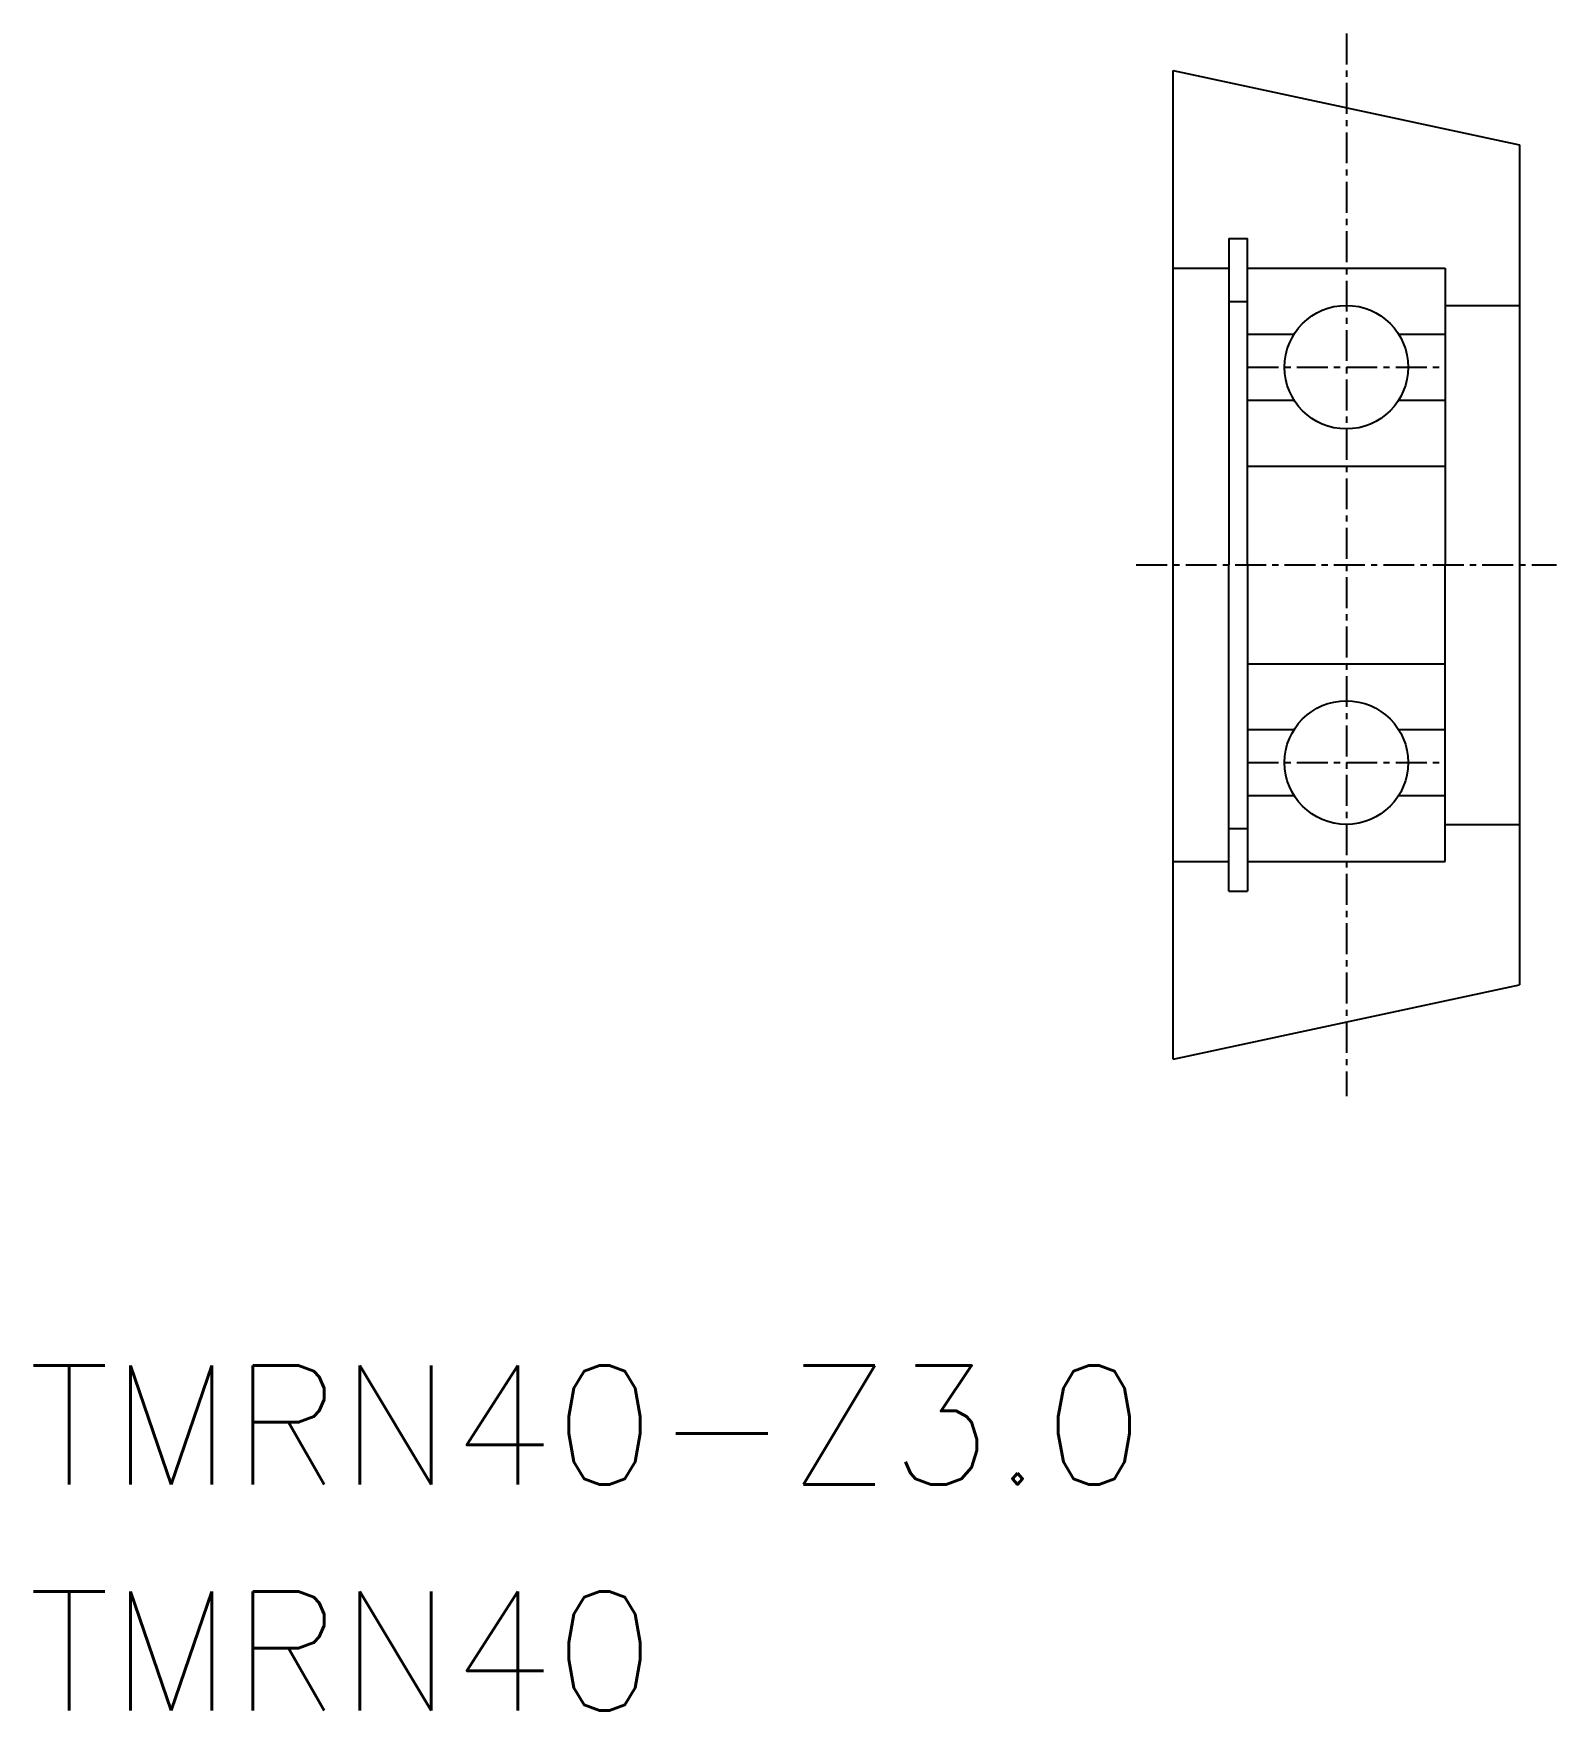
# Model space of a CAD drawing. Extents: x 154.2 to 215.8, y 104.5 to 172.3.
import ezdxf

# ---------------------------------------------------------------- set-up
doc = ezdxf.new("R2010")
doc.units = 0
doc.header["$MEASUREMENT"] = 0
doc.linetypes.add('CENTER', pattern=[2, 1.25, -0.25, 0.25, -0.25])
doc.layers.get('0').update_dxf_attribs({"linetype": 'CONTINUOUS'})
doc.layers.add('CENTER', color=1, linetype='CENTER')
doc.styles.get("Standard").update_dxf_attribs({"font": 'txt.shx'})

msp = doc.modelspace()

# ---------------------------------------------------------------- linework, layer by layer
at = {"color": 7, "linetype": 'Continuous'}
for p, q in [((200.328, 130.817), (200.328, 170.817)), ((214.328, 167.817), (214.328, 133.817)), ((202.578, 164.017), (203.328, 164.017)), ((202.578, 164.017), (202.578, 150.817)), ((203.328, 150.817), (203.328, 164.017)), ((200.328, 162.817), (202.578, 162.817)), ((203.328, 162.817), (211.328, 162.817)), ((211.328, 162.817), (211.328, 150.817)), ((202.578, 161.479), (203.328, 161.479)), ((211.328, 161.317), (214.328, 161.317)), ((203.328, 160.15), (205.213, 160.15)), ((209.443, 160.15), (211.328, 160.15)), ((203.328, 157.484), (205.213, 157.484)), ((209.443, 157.484), (211.328, 157.484)), ((203.328, 154.817), (211.328, 154.817)), ((202.578, 137.617), (202.578, 150.817)), ((203.328, 150.817), (203.328, 137.617)), ((211.328, 138.817), (211.328, 150.817)), ((203.328, 146.817), (211.328, 146.817)), ((203.328, 144.15), (205.213, 144.15)), ((209.443, 144.15), (211.328, 144.15)), ((203.328, 141.484), (205.213, 141.484)), ((209.443, 141.484), (211.328, 141.484)), ((202.578, 140.155), (203.328, 140.155)), ((211.328, 140.317), (214.328, 140.317)), ((200.328, 138.817), (202.578, 138.817)), ((203.328, 138.817), (211.328, 138.817)), ((202.578, 137.617), (203.328, 137.617))]:
    msp.add_line(p, q, dxfattribs=at)
for p, q in [((200.328, 170.817), (214.328, 167.817)), ((200.328, 130.817), (214.328, 133.817))]:
    msp.add_line(p, q)
for centre in [(207.328, 158.817), (207.328, 142.817)]:
    msp.add_circle(centre, 2.5, dxfattribs=at)
at = {"layer": 'CENTER', "color": 1, "linetype": 'CENTER'}
for p, q in [((207.328, 172.317), (207.328, 129.317)), ((203.328, 158.817), (211.328, 158.817)), ((198.828, 150.817), (215.828, 150.817)), ((203.328, 142.817), (211.328, 142.817))]:
    msp.add_line(p, q, dxfattribs=at)

# ---------------------------------------------------------------- texts
at = {"color": 7, "linetype": 'Continuous'}
for s, height, p in [('TMRN40-Z3.0', 4.81259, (154.011, 113.605)), ('TMRN40', 4.8126, (154.011, 104.461))]:
    msp.add_text(s, height=height, dxfattribs=at).set_placement(p)

doc.saveas('drawing.dxf')
